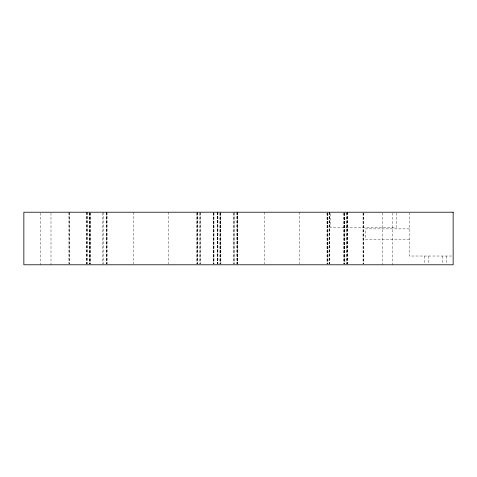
<?xml version="1.0" encoding="UTF-8"?>
<svg xmlns="http://www.w3.org/2000/svg" width="477" height="477" viewBox="0 0 477 477"><rect width="100%" height="100%" fill="white"/><g stroke="black" fill="none" stroke-linecap="round" stroke-linejoin="round"><path stroke-width="0.36" stroke-dasharray="2.38 1.79" d="M409.344 228.865L365.537 228.865L365.537 239.376L409.344 239.376M451.665 256.024L409.344 256.024L409.344 212.957M446.8 256.024L446.8 264.055M442.417 256.024L442.417 264.055M428.835 256.024L428.835 264.055M424.458 256.024L424.458 264.055M396.202 212.945L396.202 227.547L330.495 227.547L330.495 212.945M392.696 212.957L392.696 264.783M382.184 212.957L382.184 264.783M363.683 212.957L363.683 264.043M363.599 212.957L363.599 264.043M363.045 212.957L363.045 264.043M347.489 212.217L347.489 264.043M347.405 212.217L347.393 264.043M347.31 212.217L347.31 264.043M346.845 212.957L346.845 264.043M346.755 212.217L346.755 264.043M344.674 212.957L344.674 264.043M344.591 212.957L344.591 264.043M344.328 212.957L344.328 264.043M344.251 212.957L344.251 264.043M344.036 212.957L344.036 264.043M343.69 212.957L343.69 264.043M329.81 212.217L329.81 264.043M329.726 212.217L329.726 264.043M329.172 212.217L329.172 264.043M327.914 212.957L327.997 264.043M327.651 212.957L327.651 264.043M327.568 212.957L327.568 264.043M327.353 212.957L327.353 264.043M327.013 212.957L327.013 264.043M299.544 212.217L299.544 264.043M264.52 212.217L264.52 264.043M237.796 212.217L237.796 264.043M237.713 212.957L237.713 264.043M237.451 212.217L237.451 264.043M237.373 212.217L237.373 264.043M237.158 212.217L237.158 264.043M236.813 212.217L236.813 264.043M234.1 212.957L234.1 264.043M234.016 212.217L234.016 264.043M233.462 212.957L233.462 264.043M220.791 212.217L220.875 264.043M220.529 212.957L220.529 264.043M220.446 212.957L220.446 264.043M220.237 212.957L220.237 264.043M219.891 212.957L219.891 264.043M217.906 212.217L217.906 264.043M217.822 212.217L217.822 264.043M217.733 212.217L217.733 264.043M217.268 212.217L217.268 264.043M217.172 212.217L217.172 264.043M213.94 212.957L213.94 264.043M213.857 212.217L213.875 264.043M213.791 212.957L213.791 264.043M213.237 212.957L213.302 264.043M200.233 212.957L200.233 264.043M200.149 212.217L200.149 264.043M199.595 212.957L199.595 264.043M197.263 212.957L197.263 264.043M197.18 212.217L197.198 264.043M197.114 212.217L197.114 264.043M196.625 212.957L196.56 264.043M168.339 212.217L168.339 264.043M133.471 212.217L133.471 264.043M106.997 212.217L106.997 264.043M106.914 212.217L106.985 264.043M106.425 212.957L106.425 264.043M106.359 212.217L106.359 264.043M103.318 212.217L103.402 264.043M102.764 212.957L102.764 264.043M90.141 212.957L90.141 264.043M90.058 212.957L90.058 264.043M89.992 212.217L89.992 264.043M89.503 212.957L89.503 264.043M89.437 212.957L89.437 264.043M87.208 212.217L87.124 264.043M87.112 212.217L87.029 264.043M86.57 212.217L86.57 264.043M86.474 212.217L86.474 264.043M69.529 212.217L69.529 264.043M69.451 212.957L69.451 264.043M68.891 212.217L68.891 264.043M50.985 212.957L50.991 264.783M40.521 212.957L40.515 264.783"/><path stroke-width="0.72" d="M453.15 212.217L23.85 212.217L23.85 264.783L453.15 264.783L453.15 212.217"/></g></svg>
